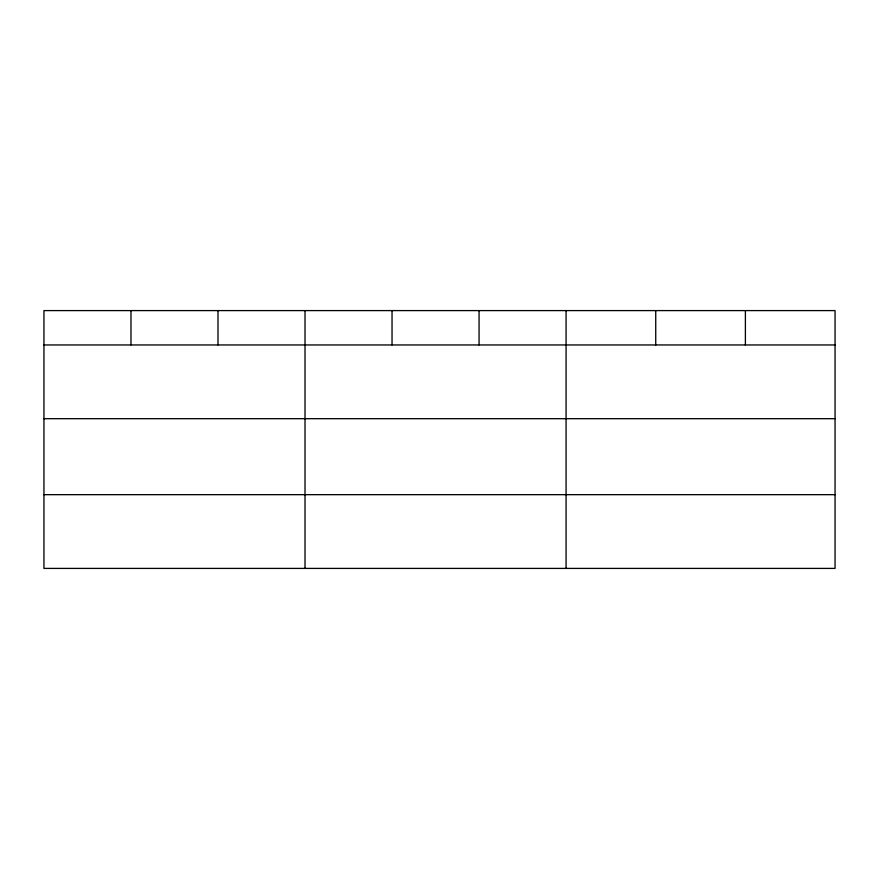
<?xml version="1.0" encoding="UTF-8"?>
<svg xmlns="http://www.w3.org/2000/svg" width="879" height="879" viewBox="0 0 879 879"><rect width="100%" height="100%" fill="white"/><g stroke="black" fill="none" stroke-linecap="round" stroke-linejoin="round"><path stroke-width="1.32" d="M835.05 418.69L835.05 310.595L43.95 310.595L43.95 568.405L835.05 568.405L835.05 418.69L43.95 418.69M43.95 344.953L835.05 344.953M43.95 494.668L835.05 494.668M745.392 310.595L745.392 344.953M655.734 310.595L655.734 344.953M566.076 310.595L566.076 568.405M479.055 310.595L479.055 344.953M392.034 310.595L392.034 344.953M305.013 310.595L305.013 568.405M217.992 310.595L217.992 344.953M130.971 310.595L130.971 344.953"/></g></svg>
